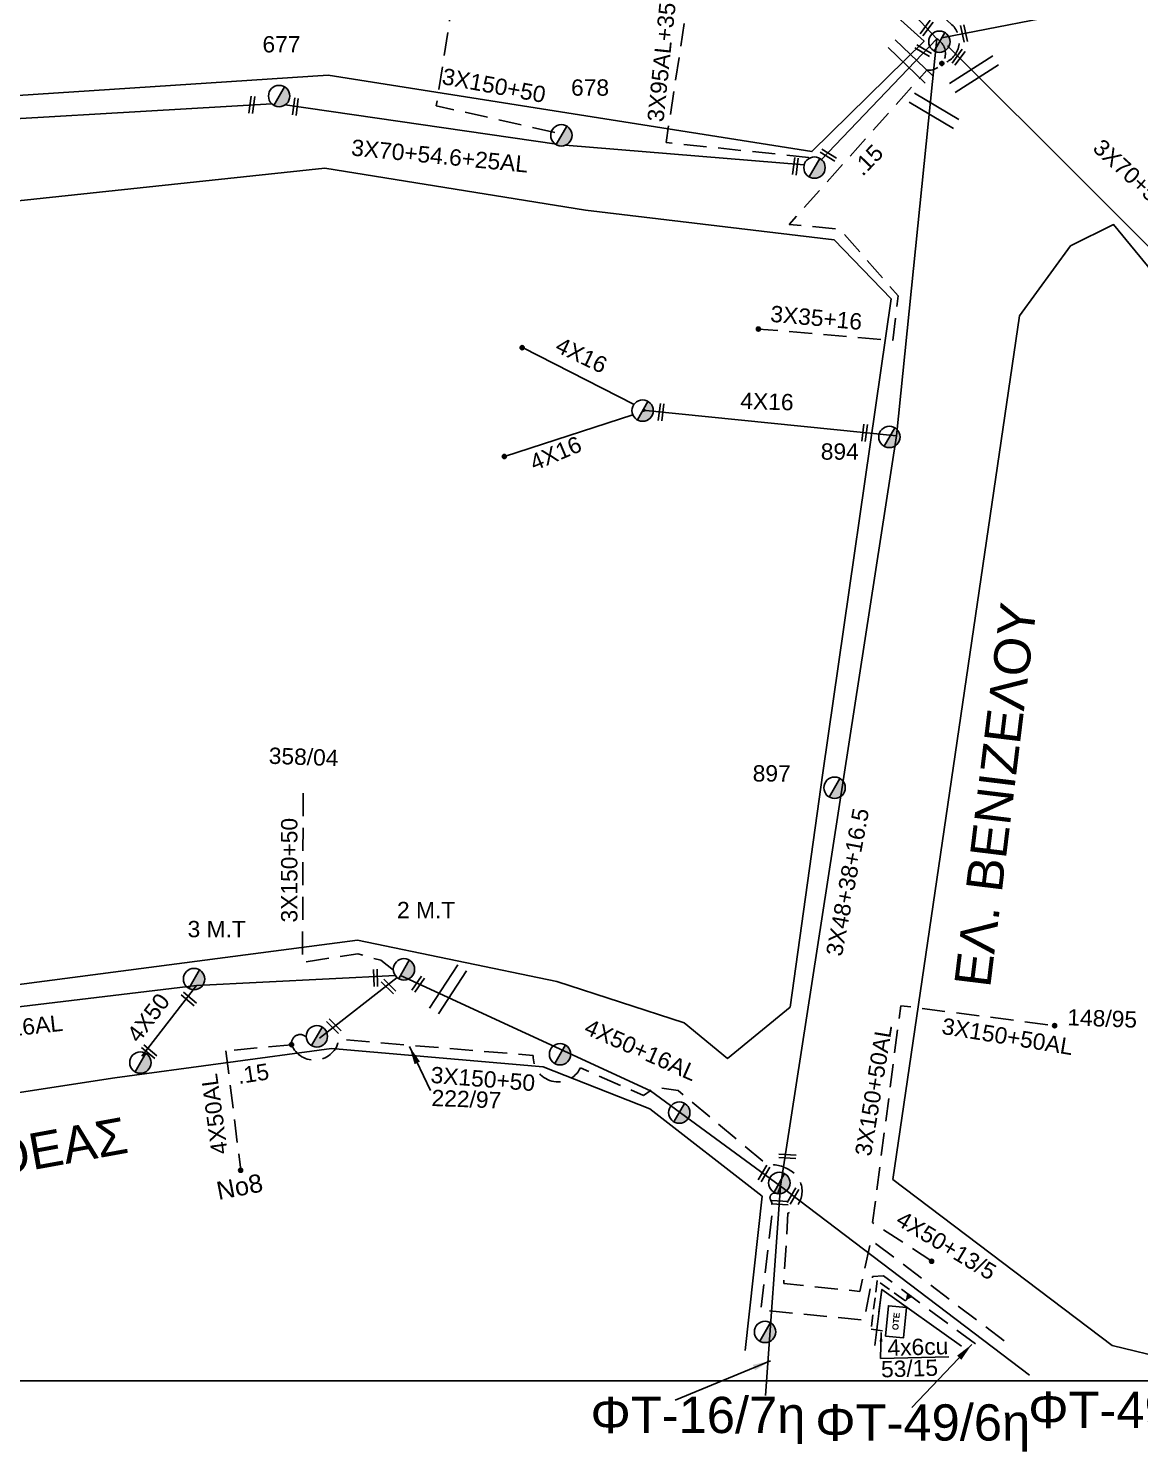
# Model space of a CAD drawing. Header units: millimetres. Extents: x 938 to 3112, y 793 to 1825.
# Drawn here: x 1769.3 to 1891.9, y 796.6 to 953.5 of the extents above; entities that cross this region are included whole.
import ezdxf
from ezdxf.enums import TextEntityAlignment as Align

# ---------------------------------------------------------------- set-up
doc = ezdxf.new("R2010")
doc.units = ezdxf.units.MM
doc.linetypes.add('DASHED', pattern=[19.05, 12.7, -6.35])
for name, color, linetype in [('Pillar OTE', 7, 'Continuous'), ('Γέφυρες Εναερίου Δικτύου', 7, 'Continuous'), ('Γυμνά εναέρια ΧΤ και ΦΟΠ (3Φ)   4x50+16AL', 7, 'Continuous'), ('Εναέρια παροχή ΧΤ 4x16', 7, 'SYN_LINE'), ('Επιγραφές - Σχήματα', 7, 'Continuous'), ('Καλώδια ΧΤ   3x150+50AL', 7, 'DASHED'), ('Καλώδια ΧΤ   3x48+38+16.5', 7, 'DASHED'), ('Καλώδια ΧΤ   3x95+35CU', 7, 'DASHED'), ('Καλώδια ΧΤ   4x50AL', 7, 'DASHED'), ('Μηχανική τομή', 7, 'Continuous'), ('Στύλος ΦΜ', 7, 'Continuous'), ('Στύλος ΦΜ @ 1', 7, 'Continuous'), ('Συνδέσεις', 7, 'Continuous'), ('Συνεστραμμένα ΧΤ   3x70+54.6+25AL', 7, 'SYN_LINE'), ('Τομή', 7, 'Continuous'), ('Υπόβαθρο ΔΕΗ', 7, 'Continuous'), ('Υπόγεια Καλώδια Δικτύου ΧΤ   .15', 7, 'DASHED'), ('Υπόγεια καλώδια Παροχών ΧΤ   4x50AL', 7, 'DASHED'), ('Υπόγεια καλώδια Παροχών ΧΤ   4x6', 7, 'DASHED')]:
    doc.layers.add(name, color=color, linetype=linetype)
doc.styles.get("Standard").update_dxf_attribs({"font": 'arial.ttf'})
doc.linetypes.add('SYN_LINE', pattern='A,0.5,-0.0001,["/\\/\\/\\/",Standard,S=0.1,R=0,X=0,Y=-0.05],-0.25', length=0.7501)
doc.dimstyles.new('ISO-25', dxfattribs={"dimtxt": 2.5, "dimasz": 2.5, "dimexe": 1.25, "dimexo": 0.625, "dimtad": 1, "dimtxsty": 'Standard', "dimcen": 2.5, "dimaunit": 2, "dimazin": 0, "dimtfac": 1, "dimtmove": 0, "dimatfit": 3, "dimfxl": 1, "dimarcsym": 0})

# ---------------------------------------------------------------- blocks, each defined once
blk = doc.blocks.new('ΥΠΑΡΧΩΝ ΤΣΙΜΕΝΤΕΝΙΟΣ ΣΤΥΛΟΣ')
at = {"layer": 'Στύλος ΦΜ'}
blk.add_hatch(color=256, dxfattribs=at).paths.add_polyline_path([(-1.29, -2.28, 0.574793), (2.62, 0, 0.268822), (1.3, 2.27)])
blk.add_line((-1.29, -2.28), (1.3, 2.27), dxfattribs=at)
blk.add_circle((0, 0), 2.62, dxfattribs=at)
at = {"layer": 'Στύλος ΦΜ', "flags": 4}
for tag, p in [('ΑΡΙΘΜΟΣ', (-4.68, 8.05)), ('ΤΥΠΟΣ', (-4.91, 3.03))]:
    blk.add_attdef(tag, p, '', height=4, dxfattribs=at)
blk = doc.blocks.new('ΤΟΜΗ')
at = {"layer": 'Τομή', "ltscale": 40}
for p, q in [((-5.68, 0), (5.68, 0)), ((5.68, -2.33), (-5.68, -2.33))]:
    blk.add_line(p, q, dxfattribs=at)
blk = doc.blocks.new('ΜΗΧΑΝΙΚΗ ΤΟΜΗ')
at = {"layer": 'Μηχανική τομή', "ltscale": 40}
for p, q in [((-1.89, 0.78), (1.89, 0.78)), ((1.89, 0), (-1.89, 0))]:
    blk.add_line(p, q, dxfattribs=at)
blk = doc.blocks.new('_ΣΥΝΔΕΣΗ')
at = {"layer": 'Συνδέσεις', "linetype": 'SYN_LINE', "ltscale": 40}
blk.add_hatch(color=256, dxfattribs=at).paths.add_polyline_path([(0.5, -0.01, 1), (-0.5, -0.01, 1)])
at = {"layer": 'Συνδέσεις'}
blk.add_circle((0, -0.01), 0.5, dxfattribs=at)
blk = doc.blocks.new('PILLAR ΟΤΕ')
at = {"layer": 'Pillar OTE', "ltscale": 40}
blk.add_lwpolyline([(-3.31, 2.02), (3.39, 2.02), (3.39, -1.99), (-3.31, -1.99)], close=True, dxfattribs=at)
at = {"layer": 'Pillar OTE', "insert": (-1.81, 0.71), "char_height": 1.3575, "width": 109.961, "attachment_point": 1}
blk.add_mtext('{\\fArial|b1|i0|c161|p34;OTE}', dxfattribs=at)

msp = doc.modelspace()

# ---------------------------------------------------------------- hatches: boundary and pattern name
at = {"layer": 'Pillar OTE', "ltscale": 40}
h = msp.add_hatch(color=256, dxfattribs=at)
h.dxf.hatch_style = 1
h.paths.add_polyline_path([(1866.37, 813.97), (1866.26, 813.44), (1866.75, 813.7)])

# ---------------------------------------------------------------- linework, layer by layer
msp.add_lwpolyline([(1866.75, 813.7), (1866.26, 813.44), (1866.37, 813.97), (1866.75, 813.7)], dxfattribs=at)
at = {"layer": 'Γέφυρες Εναερίου Δικτύου', "color": 85, "flags": 128}
msp.add_lwpolyline([(1852.32, 825.87), (1850.64, 802.77)], dxfattribs=at)
at = {"layer": 'Γέφυρες Εναερίου Δικτύου', "color": 2, "linetype": 'DASHED', "ltscale": 0.2, "flags": 128}
msp.add_lwpolyline([(1873.82, 808.46), (1863.68, 815.96), (1862.47, 815.91), (1861.54, 811.1), (1850.13, 812.21), (1851.48, 823.71), (1851.19, 824.38, -0.771999), (1851.98, 824.99, -0.502548)], format="xyb", dxfattribs=at)
at = {"layer": 'Γυμνά εναέρια ΧΤ και ΦΟΠ (3Φ)   4x50+16AL', "color": 30, "flags": 128}
for points in [[(1809.82, 849.08), (1787.9, 847.97), (1726.55, 840.64)], [(1801.44, 842.19), (1810.03, 848.85)]]:
    msp.add_lwpolyline(points, dxfattribs=at)
at = {"layer": 'Γυμνά εναέρια ΧΤ και ΦΟΠ (3Φ)   4x50+16AL', "color": 2, "flags": 128}
msp.add_lwpolyline([(1810.39, 849.09), (1837.95, 836.37), (1852.32, 825.87), (1851.98, 824.99)], dxfattribs=at)
at = {"layer": 'Εναέρια παροχή ΧΤ 4x16', "color": 173, "ltscale": 15, "flags": 128}
for points in [[(1836.15, 912.07), (1823.83, 918.33)], [(1836, 910.93), (1821.85, 906.33)]]:
    msp.add_lwpolyline(points, dxfattribs=at)
at = {"layer": 'Εναέρια παροχή ΧΤ 4x16', "color": 5, "ltscale": 20, "flags": 128}
msp.add_lwpolyline([(1837.45, 911.4), (1837.04, 911.27)], dxfattribs=at)
at = {"layer": 'Εναέρια παροχή ΧΤ 4x16', "color": 173, "ltscale": 20, "flags": 128}
msp.add_lwpolyline([(1865.1, 908.59), (1837.45, 911.4), (1837.19, 911.54)], dxfattribs=at)
at = {"layer": 'Επιγραφές - Σχήματα'}
msp.add_lwpolyline([(974.02, 1807.96), (2963.81, 1807.96), (2963.81, 804.4), (974.02, 804.4)], close=True, dxfattribs=at)
at = {"layer": 'Καλώδια ΧΤ   3x150+50AL', "color": 2, "linetype": 'DASHED', "ltscale": 0.2, "flags": 128}
msp.add_lwpolyline([(1818.2, 1002.69), (1819.04, 1003.78), (1833.44, 990.45, -0.197832), (1834.17, 988.89, 0.333281), (1835.68, 987.07), (1871.22, 953.94, -0.592103), (1870.12, 949.63, 0.381973)], format="xyb", dxfattribs=at)
at = {"layer": 'Καλώδια ΧΤ   3x150+50AL', "color": 5, "linetype": 'DASHED', "ltscale": 0.2, "flags": 128}
msp.add_lwpolyline([(1827.43, 942.06), (1814.33, 945), (1816.46, 958.56)], dxfattribs=at)
at = {"layer": 'Καλώδια ΧΤ   3x150+50AL', "color": 30, "linetype": 'DASHED', "ltscale": 0.2, "flags": 128}
for points in [[(1809.6, 849.69), (1808.2, 850.77), (1805.67, 851.49), (1799.58, 850.55), (1799.65, 869.68)], [(1791.12, 840.77), (1792.77, 827.62)]]:
    msp.add_lwpolyline(points, dxfattribs=at)
at = {"layer": 'Καλώδια ΧΤ   3x150+50AL', "color": 2, "linetype": 'DASHED', "ltscale": 0.2, "flags": 128}
msp.add_lwpolyline([(1868.99, 817.58), (1862.47, 821.84), (1865.57, 845.76), (1882.57, 843.56)], dxfattribs=at)
at = {"layer": 'Καλώδια ΧΤ   3x150+50AL', "color": 30, "linetype": 'DASHED', "ltscale": 0.2, "flags": 128}
msp.add_lwpolyline([(1876.97, 808.8), (1862.3, 819.93), (1861.06, 814.25), (1852.67, 815.12), (1853.13, 822.87, 0.579881), (1853.54, 827.5, 0.173866), (1850.83, 828.23), (1841.01, 836.42), (1838.49, 836.74), (1837.2, 835.87), (1830.23, 838.89, -0.82209), (1825.04, 840.27), (1803.6, 842.05, -0.758733), (1798.37, 841.46, -0.60834)], format="xyb", dxfattribs=at)
at = {"layer": 'Καλώδια ΧΤ   3x150+50AL', "color": 30, "linetype": 'DASHED', "ltscale": 0.2}
msp.add_arc((1799.32, 841.62), 0.959, 46.4475, 189.81, dxfattribs=at)
at = {"layer": 'Καλώδια ΧΤ   3x48+38+16.5', "color": 173, "linetype": 'Continuous', "flags": 128}
msp.add_lwpolyline([(1869.55, 952.39), (1865.1, 908.59), (1852.32, 825.87), (1879.79, 805)], dxfattribs=at)
at = {"layer": 'Καλώδια ΧΤ   3x95+35CU', "color": 5, "linetype": 'DASHED', "ltscale": 0.2, "flags": 128}
msp.add_lwpolyline([(1855.48, 939.21), (1855.41, 939.3), (1839.69, 940.95), (1842.34, 958.37)], dxfattribs=at)
at = {"layer": 'Καλώδια ΧΤ   4x50AL', "color": 30, "linetype": 'Continuous', "ltscale": 0.2, "flags": 128}
msp.add_lwpolyline([(1787.9, 847.97), (1781.86, 840.2)], dxfattribs=at)
at = {"layer": 'Συνεστραμμένα ΧΤ   3x70+54.6+25AL', "color": 30, "linetype": 'SYN_LINE', "ltscale": 20, "flags": 128}
for points in [[(1869.55, 952.39), (1857.96, 964.68), (1822.94, 996.09)], [(1886.02, 955.57), (1870.09, 952.49)]]:
    msp.add_lwpolyline(points, dxfattribs=at)
at = {"layer": 'Συνεστραμμένα ΧΤ   3x70+54.6+25AL', "color": 5, "linetype": 'SYN_LINE', "ltscale": 20, "flags": 128}
for points in [[(1856.76, 939), (1869.55, 952.39)], [(1730.66, 938.8), (1753.31, 942.72), (1796.18, 945.23)], [(1797.66, 945.09), (1827.58, 940.75)], [(1828.56, 940.64), (1854.93, 938.49)]]:
    msp.add_lwpolyline(points, dxfattribs=at)
at = {"layer": 'Συνεστραμμένα ΧΤ   3x70+54.6+25AL', "color": 27, "linetype": 'SYN_LINE', "ltscale": 20, "flags": 128}
msp.add_lwpolyline([(1940.19, 871.7), (1921.3, 896.6), (1901.65, 920.75), (1870.74, 951.62)], dxfattribs=at)
at = {"layer": 'Υπόβαθρο ΔΕΗ', "flags": 128}
for points in [[(1739.42, 1028.03), (1759.18, 945.53), (1802.39, 948.39), (1855.78, 939.94), (1868.15, 952.11), (1836.24, 980.88), (1793.39, 1019.71), (1774.02, 1037.25), (1739.42, 1028.03)], [(1739.42, 1028.03), (1759.18, 945.53), (1802.39, 948.39), (1855.78, 939.94), (1868.15, 952.11), (1836.24, 980.88), (1793.39, 1019.71), (1774.02, 1037.25), (1739.42, 1028.03)], [(1853.36, 845.59), (1846.46, 839.95), (1841.67, 843.87), (1827.62, 848.43), (1805.65, 852.97), (1736.53, 843.94), (1738.02, 902.4), (1738.81, 931.38), (1802.03, 938.13), (1830.78, 933.5), (1858.23, 930.21), (1864.51, 923.7), (1856.98, 871.44), (1853.36, 845.59)], [(1853.36, 845.59), (1846.46, 839.95), (1841.67, 843.87), (1827.62, 848.43), (1805.65, 852.97), (1736.53, 843.94), (1738.02, 902.4), (1738.81, 931.38), (1802.03, 938.13), (1830.78, 933.5), (1858.23, 930.21), (1864.51, 923.7), (1856.98, 871.44), (1853.36, 845.59)], [(1895.27, 806.75), (1888.88, 808.3), (1864.69, 826.6), (1878.69, 921.85), (1884.31, 929.57), (1889.06, 931.9), (1921.46, 892.53), (1938.01, 872.36), (1919.87, 808.73)], [(1735.03, 807.71), (1736.05, 831.23), (1778.88, 837.81), (1802.77, 841.05), (1826.14, 839.01), (1837.91, 834.38), (1850.3, 824.74), (1848.42, 807.73)], [(1735.03, 807.71), (1736.05, 831.23), (1778.88, 837.81), (1802.77, 841.05), (1826.14, 839.01), (1837.91, 834.38), (1850.3, 824.74), (1848.42, 807.73)], [(1862.7, 808.3), (1863.49, 814.47), (1872.28, 808.2)], [(1863.34, 806.85), (1870.87, 807.05)]]:
    msp.add_lwpolyline(points, dxfattribs=at)
at = {"layer": 'Υπόγεια Καλώδια Δικτύου ΧΤ   .15', "color": 2, "linetype": 'DASHED', "ltscale": 0.2, "flags": 128}
msp.add_lwpolyline([(1869.55, 952.39, -0.819037), (1868.44, 948.92), (1853.27, 931.92), (1858.85, 931.4), (1865.28, 924.03), (1864.71, 919.13), (1849.88, 920.38)], format="xyb", dxfattribs=at)
at = {"layer": 'Υπόγεια Καλώδια Δικτύου ΧΤ   .15', "color": 30, "linetype": 'DASHED', "ltscale": 0.2, "flags": 128}
msp.add_lwpolyline([(1798.37, 841.46), (1791.12, 840.77)], dxfattribs=at)
at = {"layer": 'Υπόγεια καλώδια Παροχών ΧΤ   4x6', "color": 2, "linetype": 'DASHED', "ltscale": 0.1}
msp.add_lwpolyline([(1866.26, 813.44, -0.759013), (1865.89, 813.37), (1865.89, 813.37), (1862.98, 815.44), (1862.3, 810.08), (1863.94, 809.87)], format="xyb", dxfattribs=at)
at = {"layer": 'Υπόγεια καλώδια Παροχών ΧΤ   4x6', "color": 7, "linetype": 'DASHED', "ltscale": 0.2}
msp.add_lwpolyline([(1863.49, 814.47), (1862.92, 810)], dxfattribs=at)
msp.add_lwpolyline([(1863.49, 814.47), (1862.92, 810)], dxfattribs=at)

# ---------------------------------------------------------------- block references
at = {"layer": 'Pillar OTE', "xscale": 0.5, "yscale": 0.5, "zscale": 0.5, "rotation": 84.60686658228244}
msp.add_blockref('PILLAR ΟΤΕ', (1865.06, 810.88), dxfattribs=at)
at = {"layer": 'Μηχανική τομή'}
for p, xscale, yscale, zscale, rotation in [((1868.58, 953.46), 0.5000000000001954, 0.5000000000001954, 0.5000000000001954, 53.57359240618425), ((1872.74, 953.01), 0.5000000000002994, 0.5000000000002994, 0.5000000000002994, 102.7532829198442), ((1868.15, 951.24), 0.500000000000254, 0.500000000000254, 0.500000000000254, 149.2875367557489), ((1872.11, 950.24), 0.5000000000001954, 0.5000000000001954, 0.5000000000001954, 53.57359240618425), ((1794.18, 945.07), 0.5000000000004438, 0.5000000000004438, 0.5000000000004438, 82.7263920168123), ((1798.99, 944.88), 0.5000000000004438, 0.5000000000004438, 0.5000000000004438, 82.7263920168123), ((1857.68, 939.72), 0.500000000000254, 0.500000000000254, 0.500000000000254, 149.2875367557489), ((1854.15, 938.3), 0.5000000000004438, 0.5000000000004438, 0.5000000000004438, 82.7263920168123), ((1839.32, 911.19), 0.5000000000004438, 0.5000000000004438, 0.5000000000004438, 82.7263920168123), ((1861.77, 908.91), 0.5000000000004438, 0.5000000000004438, 0.5000000000004438, 82.7263920168123), ((1807.83, 848.83), 0.5000000000003791, 0.5000000000003791, 0.5000000000003791, 91.75453465943278), ((1812.51, 848.03), 0.5000000000004113, 0.5000000000004113, 0.5000000000004113, 55.60957165883756), ((1809.21, 848.01), 0.5000000000003938, 0.5000000000003938, 0.5000000000003938, 135.1037126684548), ((1786.92, 846.34), 0.5000000000005269, 0.5000000000005269, 0.5000000000005269, 319.5291208615934), ((1803.17, 843.64), 0.5000000000003938, 0.5000000000003938, 0.5000000000003938, 135.1037126684548), ((1782.55, 840.55), 0.5000000000005269, 0.5000000000005269, 0.5000000000005269, 319.5291208615934), ((1853.06, 828.95), 0.5000000000004255, 0.5000000000004255, 0.5000000000004255, 356.6725944012857), ((1850.65, 827.16), 0.5000000000004169, 0.5000000000004169, 0.5000000000004169, 59.10791404889711), ((1853.85, 824.67), 0.5000000000004169, 0.5000000000004169, 0.5000000000004169, 59.10791404889711), ((1852.22, 823.85), 0.5000000000004255, 0.5000000000004255, 0.5000000000004255, 356.6725944012857)]:
    msp.add_blockref('ΜΗΧΑΝΙΚΗ ΤΟΜΗ', p, dxfattribs=dict(at, xscale=xscale, yscale=yscale, zscale=zscale, rotation=rotation))
at = {"layer": 'Στύλος ΦΜ @ 1', "ltscale": 40}
ref = msp.add_blockref('ΥΠΑΡΧΩΝ ΤΣΙΜΕΝΤΕΝΙΟΣ ΣΤΥΛΟΣ', (1797, 946.07), dxfattribs=dict(at, xscale=0.4499999999998181, yscale=0.4499999999998181, zscale=0.4499999999998181))
ref.add_attrib('ΤΥΠΟΣ', '677', (1795.16, 950.88), dxfattribs={"layer": 'Στύλος ΦΜ', "height": 1.8, "flags": 4})
ref = msp.add_blockref('ΥΠΑΡΧΩΝ ΤΣΙΜΕΝΤΕΝΙΟΣ ΣΤΥΛΟΣ', (1797, 946.07), dxfattribs=dict(at, xscale=0.4499999999998181, yscale=0.4499999999998181, zscale=0.4499999999998181))
ref.add_attrib('ΤΥΠΟΣ', '677', (1795.16, 950.88), dxfattribs={"layer": 'Στύλος ΦΜ', "height": 1.8, "flags": 4})
at = {"layer": 'Στύλος ΦΜ @ 1', "ltscale": 40, "xscale": 0.4499999999998181, "yscale": 0.4499999999998181, "zscale": 0.4499999999998181}
for p in [(1869.84, 952.06), (1869.84, 952.06), (1856.06, 938.18), (1856.06, 938.18), (1837.1, 911.38), (1837.1, 911.38), (1801.16, 842.38), (1801.16, 842.38), (1827.99, 840.41), (1827.99, 840.41), (1781.69, 839.49), (1781.69, 839.49), (1841.14, 833.97), (1841.14, 833.97), (1852.18, 826.22), (1852.18, 826.22), (1850.61, 809.79), (1850.61, 809.79)]:
    msp.add_blockref('ΥΠΑΡΧΩΝ ΤΣΙΜΕΝΤΕΝΙΟΣ ΣΤΥΛΟΣ', p, dxfattribs=at)
at = {"layer": 'Στύλος ΦΜ @ 1', "ltscale": 40}
ref = msp.add_blockref('ΥΠΑΡΧΩΝ ΤΣΙΜΕΝΤΕΝΙΟΣ ΣΤΥΛΟΣ', (1828.14, 941.74), dxfattribs=dict(at, xscale=0.4499999999998181, yscale=0.4499999999998181, zscale=0.4499999999998181))
ref.add_attrib('ΤΥΠΟΣ', '678', (1829.2, 946.11), dxfattribs={"layer": 'Στύλος ΦΜ', "height": 1.8, "flags": 4})
ref = msp.add_blockref('ΥΠΑΡΧΩΝ ΤΣΙΜΕΝΤΕΝΙΟΣ ΣΤΥΛΟΣ', (1828.14, 941.74), dxfattribs=dict(at, xscale=0.4499999999998181, yscale=0.4499999999998181, zscale=0.4499999999998181))
ref.add_attrib('ΤΥΠΟΣ', '678', (1829.2, 946.11), dxfattribs={"layer": 'Στύλος ΦΜ', "height": 1.8, "flags": 4})
ref = msp.add_blockref('ΥΠΑΡΧΩΝ ΤΣΙΜΕΝΤΕΝΙΟΣ ΣΤΥΛΟΣ', (1864.32, 908.48), dxfattribs=dict(at, xscale=0.4499999999998181, yscale=0.4499999999998181, zscale=0.4499999999998181))
ref.add_attrib('ΤΥΠΟΣ', '894', (1856.75, 905.97), dxfattribs={"layer": 'Στύλος ΦΜ', "height": 1.8, "flags": 4})
ref = msp.add_blockref('ΥΠΑΡΧΩΝ ΤΣΙΜΕΝΤΕΝΙΟΣ ΣΤΥΛΟΣ', (1864.32, 908.48), dxfattribs=dict(at, xscale=0.4499999999998181, yscale=0.4499999999998181, zscale=0.4499999999998181))
ref.add_attrib('ΤΥΠΟΣ', '894', (1856.75, 905.97), dxfattribs={"layer": 'Στύλος ΦΜ', "height": 1.8, "flags": 4})
ref = msp.add_blockref('ΥΠΑΡΧΩΝ ΤΣΙΜΕΝΤΕΝΙΟΣ ΣΤΥΛΟΣ', (1858.27, 869.79), dxfattribs=dict(at, xscale=0.4499999999998181, yscale=0.4499999999998181, zscale=0.4499999999998181))
ref.add_attrib('ΤΥΠΟΣ', '897', (1849.24, 870.48), dxfattribs={"layer": 'Στύλος ΦΜ', "height": 1.8, "flags": 4})
ref = msp.add_blockref('ΥΠΑΡΧΩΝ ΤΣΙΜΕΝΤΕΝΙΟΣ ΣΤΥΛΟΣ', (1858.27, 869.79), dxfattribs=dict(at, xscale=0.4499999999998181, yscale=0.4499999999998181, zscale=0.4499999999998181))
ref.add_attrib('ΤΥΠΟΣ', '897', (1849.24, 870.48), dxfattribs={"layer": 'Στύλος ΦΜ', "height": 1.8, "flags": 4})
ref = msp.add_blockref('ΥΠΑΡΧΩΝ ΤΣΙΜΕΝΤΕΝΙΟΣ ΣΤΥΛΟΣ', (1810.77, 849.77), dxfattribs=dict(at, xscale=0.4499999999998181, yscale=0.4499999999998181, zscale=0.4499999999998181))
ref.add_attrib('ΤΥΠΟΣ', '2 M.T', (1810, 855.41), dxfattribs={"layer": 'Στύλος ΦΜ', "height": 1.8, "flags": 4})
ref = msp.add_blockref('ΥΠΑΡΧΩΝ ΤΣΙΜΕΝΤΕΝΙΟΣ ΣΤΥΛΟΣ', (1810.77, 849.77), dxfattribs=dict(at, xscale=0.4499999999998181, yscale=0.4499999999998181, zscale=0.4499999999998181))
ref.add_attrib('ΤΥΠΟΣ', '2 M.T', (1810, 855.41), dxfattribs={"layer": 'Στύλος ΦΜ', "height": 1.8, "flags": 4})
ref = msp.add_blockref('ΥΠΑΡΧΩΝ ΤΣΙΜΕΝΤΕΝΙΟΣ ΣΤΥΛΟΣ', (1787.61, 848.69), dxfattribs=dict(at, xscale=0.4499999999998181, yscale=0.4499999999998181, zscale=0.4499999999998181))
ref.add_attrib('ΤΥΠΟΣ', '3 M.T', (1786.9, 853.31), dxfattribs={"layer": 'Στύλος ΦΜ', "height": 1.8, "flags": 4})
ref = msp.add_blockref('ΥΠΑΡΧΩΝ ΤΣΙΜΕΝΤΕΝΙΟΣ ΣΤΥΛΟΣ', (1787.61, 848.69), dxfattribs=dict(at, xscale=0.4499999999998181, yscale=0.4499999999998181, zscale=0.4499999999998181))
ref.add_attrib('ΤΥΠΟΣ', '3 M.T', (1786.9, 853.31), dxfattribs={"layer": 'Στύλος ΦΜ', "height": 1.8, "flags": 4})
at = {"layer": 'Συνδέσεις', "xscale": 0.4500000000000455, "yscale": 0.4500000000000455, "zscale": 0.4500000000000455}
for p in [(1870.11, 949.67), (1849.87, 920.38), (1823.81, 918.33), (1821.83, 906.33), (1882.55, 843.56), (1798.36, 841.46), (1792.75, 827.62), (1868.98, 817.58)]:
    msp.add_blockref('_ΣΥΝΔΕΣΗ', p, dxfattribs=at)
at = {"layer": 'Τομή'}
for p, xscale, yscale, zscale, rotation in [((1867.03, 950.29), 0.5000000000000373, 0.5000000000000373, 0.5000000000000373, 316.2973444244186), ((1867.03, 950.29), 0.5000000000000373, 0.5000000000000373, 0.5000000000000373, 316.2973444244186), ((1873.34, 948.98), 0.4999999999999808, 0.4999999999999808, 0.4999999999999808, 32.37776367317355), ((1869.53, 944.95), 0.4999999999999828, 0.4999999999999828, 0.4999999999999828, 329.2860332491089), ((1869.53, 944.95), 0.4999999999999828, 0.4999999999999828, 0.4999999999999828, 329.2860332491089), ((1815.15, 847.88), 0.5000000000000231, 0.5000000000000231, 0.5000000000000231, 56.81973394814822), ((1815.15, 847.88), 0.5000000000000231, 0.5000000000000231, 0.5000000000000231, 56.81973394814822)]:
    msp.add_blockref('ΤΟΜΗ', p, dxfattribs=dict(at, xscale=xscale, yscale=yscale, zscale=zscale, rotation=rotation))

# ---------------------------------------------------------------- texts
at = {"layer": 'Γέφυρες Εναερίου Δικτύου'}
msp.add_text('4X50+13/5', height=1.8, rotation=329.0594, dxfattribs=at).set_placement((1870.63, 819.36), align=Align.MIDDLE)
at = {"layer": 'Γυμνά εναέρια ΧΤ και ΦΟΠ (3Φ)   4x50+16AL'}
for rotation, p in [(6.2425, (1766.54, 843.17)), (336.1337, (1836.92, 840.89))]:
    msp.add_text('4X50+16AL', height=1.8, rotation=rotation, dxfattribs=at).set_placement(p, align=Align.MIDDLE)
at = {"layer": 'Εναέρια παροχή ΧΤ 4x16', "ltscale": 20}
for rotation, p in [(334.4762, (1830.36, 917.5)), (358.2118, (1850.82, 912.39)), (22.845, (1827.5, 906.68))]:
    msp.add_text('4X16', height=1.8, rotation=rotation, dxfattribs=at).set_placement(p, align=Align.MIDDLE)
at = {"layer": 'Επιγραφές - Σχήματα', "linetype": 'DASHED', "ltscale": 0.2, "attachment_point": 1}
for s, insert, char_height, width, rotation in [('3Χ35+16', (1851.29, 922.98), 1.8, 10.8079, 354.8377), ('ΕΛ. ΒΕΝΙΖΕΛΟΥ', (1871.46, 848.14), 4, 45.5231, 83.0354), ('358/04', (1795.89, 874.24), 1.8, 10.8079, 357.9237), ('148/95', (1883.99, 845.4), 1.8, 10.8079, 357.9237), ('222/97', (1813.85, 836.5), 1.8, 10.8079, 357.9237), ('ΤΕΡΨΙΘΕΑΣ', (1747.99, 827.72), 4, 17.2922, 10.3248), ('Νο8', (1789.93, 826.29), 2, 17.7581, 10.9767)]:
    msp.add_mtext(s, dxfattribs=dict(at, insert=insert, char_height=char_height, width=width, rotation=rotation))
at = {"layer": 'Επιγραφές - Σχήματα', "linetype": 'DASHED', "ltscale": 0.2, "char_height": 4, "width": 17.2922, "attachment_point": 1}
for s, insert in [('ΦΤ-16/7η', (1831.34, 802.63)), ('ΦΤ-49/6η', (1856.14, 801.8)), ('ΦΤ-49/5η', (1879.63, 803.19))]:
    msp.add_mtext(s, dxfattribs=dict(at, insert=insert))
at = {"layer": 'Καλώδια ΧΤ   3x150+50AL', "ltscale": 0.2}
for s, rotation, p in [('3X150+50', 349.465, (1820.7, 947.24)), ('3X150+50', 90, (1798.11, 860.7)), ('3X150+50AL', 350.7125, (1877.36, 842.37)), ('3X150+50AL', 80.698, (1862.57, 836.43)), ('3X150+50', 355.3624, (1819.48, 837.69))]:
    msp.add_text(s, height=1.8, rotation=rotation, dxfattribs=at).set_placement(p, align=Align.MIDDLE)
at = {"layer": 'Καλώδια ΧΤ   3x48+38+16.5', "ltscale": 0.2}
msp.add_text('3X48+38+16.5', height=1.8, rotation=79.451, dxfattribs=at).set_placement((1859.7, 859.39), align=Align.MIDDLE)
at = {"layer": 'Καλώδια ΧΤ   3x95+35CU', "ltscale": 0.2}
msp.add_text('3X95AL+35', height=1.8, rotation=84.0883, dxfattribs=at).set_placement((1839.18, 949.81), align=Align.MIDDLE)
at = {"layer": 'Καλώδια ΧΤ   4x50AL', "ltscale": 0.2}
for s, rotation, p in [('4X50', 52.7389, (1782.56, 844.44)), ('4X50AL', 97.725, (1789.85, 833.8))]:
    msp.add_text(s, height=1.8, rotation=rotation, dxfattribs=at).set_placement(p, align=Align.MIDDLE)
at = {"layer": 'Συνεστραμμένα ΧΤ   3x70+54.6+25AL', "ltscale": 20}
for rotation, p in [(354.4227, (1814.72, 939.47)), (317.5167, (1894.46, 934.22))]:
    msp.add_text('3X70+54.6+25AL', height=1.8, rotation=rotation, dxfattribs=at).set_placement(p, align=Align.MIDDLE)
at = {"layer": 'Υπόγεια Καλώδια Δικτύου ΧΤ   .15', "ltscale": 0.2}
for rotation, p in [(45.912, (1861.95, 939.02)), (8.8522, (1794.13, 838.26))]:
    msp.add_text('.15', height=1.8, rotation=rotation, dxfattribs=at).set_placement(p, align=Align.MIDDLE)
at = {"layer": 'Υπόγεια καλώδια Παροχών ΧΤ   4x50AL', "color": 7, "ltscale": 0.2, "char_height": 1.8, "attachment_point": 1, "rotation": 1.7714}
for s, insert in [('4x6cu', (1864.08, 808.93)), ('53/15', (1863.37, 806.56))]:
    msp.add_mtext_dynamic_manual_height_columns(s, width=1.8, gutter_width=12.5, heights=[0.118], dxfattribs=dict(at, insert=insert))

# ---------------------------------------------------------------- leaders
at = {"layer": 'Επιγραφές - Σχήματα', "ltscale": 40}
for points, override in [([(1811.37, 841.26), (1813.7, 836.4)], {"dimasz": 2, "dimtad": 0}), ([(1863.43, 809.72), (1863.34, 806.85)], {"dimasz": 1, "dimtad": 0}), ([(1873.4, 808.39), (1866.79, 801.45)], {"dimasz": 2, "dimtad": 0}), ([(1851.22, 806.61), (1840.7, 802.27)], {"dimasz": 2, "dimtad": 0})]:
    msp.add_leader(points, dimstyle='ISO-25', override=override, dxfattribs=at)

doc.saveas('drawing.dxf')
